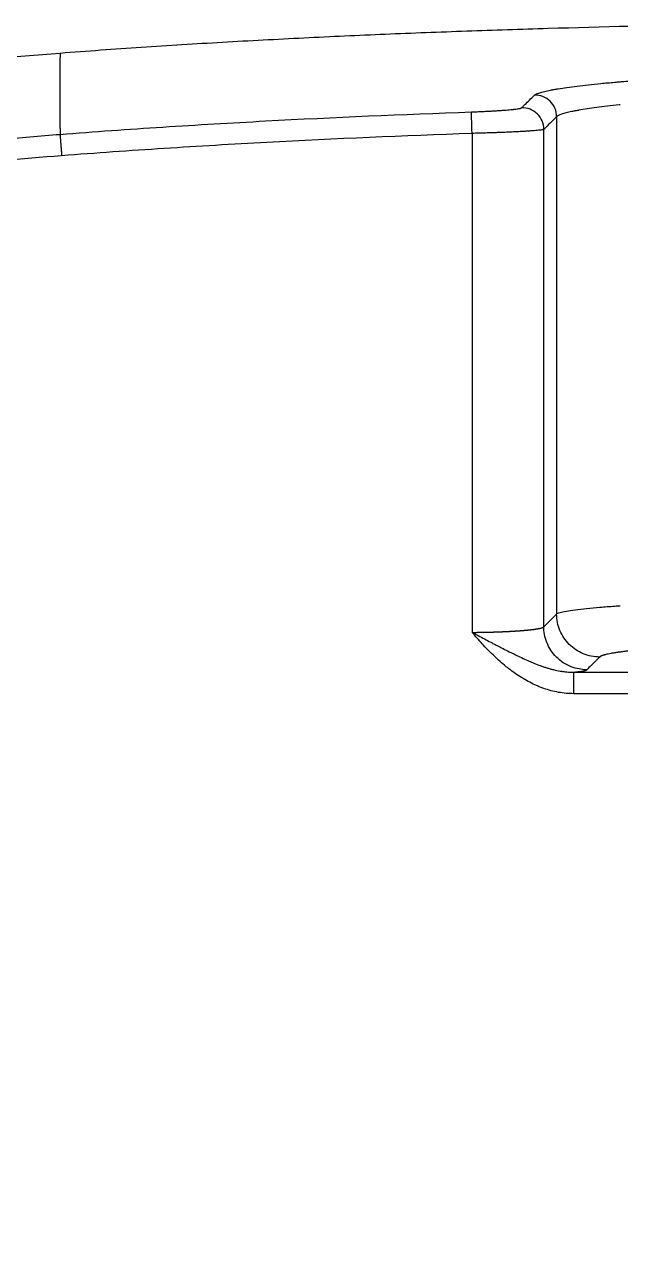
# Model space of a CAD drawing. Header units: millimetres. Extents: x -33000 to 294000, y 0 to 42408.
# Drawn here: x 136490.8 to 136532.3, y 18818.4 to 18903.7 of the extents above; entities that cross this region are included whole.
import ezdxf

# ---------------------------------------------------------------- set-up
doc = ezdxf.new("R2010")
doc.units = ezdxf.units.MM
doc.header["$LTSCALE"] = 50
doc.layers.add('arch', color=8, linetype='Continuous')

msp = doc.modelspace()

# ---------------------------------------------------------------- linework, layer by layer
at = {"layer": 'arch', "linetype": 'Continuous'}
for p, q in [((136527.845, 18897.307), (136527.845, 18862.663)), ((136526.949, 18861.78), (136526.949, 18896.424)), ((136526.949, 18861.78), (136527.845, 18862.663))]:
    msp.add_line(p, q, dxfattribs=at)
for centre, major_axis, ratio, start_param, end_param in [((136526.347, 18897.307), (-1.053, 1.068), 0.997304, 3.935721, 5.534739), ((136525.451, 18896.424), (-1.053, 1.068), 0.997302, 3.935293, 5.53518), ((136521.956, 18896.141), (-0.053, 1.499), 0.00001, 4.712414, 6.233299)]:
    msp.add_ellipse(centre, major_axis=major_axis, ratio=ratio, start_param=start_param, end_param=end_param, dxfattribs=at)
for points, knots in [([(136538.597, 18903.728), (136534.814, 18903.649), (136531.032, 18903.555), (136525.359, 18903.385), (136523.468, 18903.323), (136519.687, 18903.189), (136517.797, 18903.116), (136514.017, 18902.957), (136512.127, 18902.872), (136508.348, 18902.685), (136504.57, 18902.484), (136500.794, 18902.251), (136497.019, 18901.999), (136495.133, 18901.864), (136493.246, 18901.719)], [0, 0, 0, 0, 0.25, 0.25, 0.375, 0.375, 0.5, 0.5, 0.625, 0.625, 0.75, 0.875, 0.875, 1, 1, 1, 1]), ([(136493.246, 18901.719), (136490.001, 18901.47), (136486.76, 18901.194), (136480.287, 18900.568), (136477.055, 18900.219), (136470.604, 18899.43), (136467.384, 18898.99), (136462.566, 18898.244), (136460.962, 18897.981), (136457.758, 18897.424), (136456.158, 18897.131), (136453.761, 18896.664), (136452.963, 18896.504), (136451.766, 18896.258), (136451.368, 18896.174), (136450.571, 18896.006), (136448.581, 18895.578), (136446.6, 18895.122), (136443.446, 18894.353), (136441.876, 18893.949), (136438.751, 18893.1), (136437.195, 18892.654), (136432.554, 18891.248), (136429.493, 18890.219), (136424.957, 18888.517), (136423.455, 18887.923), (136420.471, 18886.677), (136418.989, 18886.025), (136416.048, 18884.66), (136414.588, 18883.946), (136412.416, 18882.825), (136411.695, 18882.443), (136410.619, 18881.857), (136410.261, 18881.659), (136409.725, 18881.36), (136409.546, 18881.259), (136409.19, 18881.057), (136407.592, 18880.144), (136406.024, 18879.194), (136403.288, 18877.443), (136401.946, 18876.537), (136399.314, 18874.662), (136398.025, 18873.692), (136395.5, 18871.689), (136394.265, 18870.655), (136391.85, 18868.519), (136390.67, 18867.418), (136388.944, 18865.714), (136388.376, 18865.138), (136387.254, 18863.967), (136386.701, 18863.373), (136385.609, 18862.167), (136385.07, 18861.556), (136384.272, 18860.625), (136384.008, 18860.313), (136383.484, 18859.684), (136383.223, 18859.367), (136381.93, 18857.774), (136380.929, 18856.474), (136379.719, 18854.816), (136379.48, 18854.483), (136379.004, 18853.815), (136378.298, 18852.809), (136377.612, 18851.791), (136376.263, 18849.74), (136375.398, 18848.354), (136373.731, 18845.543), (136372.928, 18844.119), (136371.382, 18841.236), (136370.639, 18839.778), (136369.743, 18837.934), (136369.566, 18837.564), (136369.215, 18836.823), (136368.694, 18835.709), (136368.188, 18834.588), (136367.198, 18832.337), (136366.565, 18830.824), (136365.956, 18829.301)], [0, 0, 0, 0, 0.0625, 0.0625, 0.125, 0.125, 0.1875, 0.1875, 0.21875, 0.21875, 0.25, 0.25, 0.265625, 0.265625, 0.273437, 0.273437, 0.28125, 0.3125, 0.3125, 0.34375, 0.34375, 0.375, 0.375, 0.4375, 0.4375, 0.46875, 0.46875, 0.5, 0.5, 0.53125, 0.53125, 0.546875, 0.546875, 0.554687, 0.554687, 0.558594, 0.558594, 0.5625, 0.59375, 0.59375, 0.625, 0.625, 0.65625, 0.65625, 0.6875, 0.6875, 0.71875, 0.71875, 0.734375, 0.734375, 0.75, 0.75, 0.765625, 0.765625, 0.773437, 0.773437, 0.78125, 0.78125, 0.8125, 0.8125, 0.820312, 0.820312, 0.828125, 0.84375, 0.84375, 0.875, 0.875, 0.90625, 0.90625, 0.9375, 0.9375, 0.945312, 0.945312, 0.953125, 0.96875, 0.96875, 1, 1, 1, 1]), ([(136493.246, 18901.719), (136493.246, 18901.702), (136493.246, 18901.668), (136493.246, 18901.616), (136493.246, 18901.565), (136493.245, 18901.514), (136493.245, 18901.462), (136493.244, 18901.411), (136493.243, 18901.356), (136493.243, 18901.273), (136493.243, 18901.136), (136493.243, 18900.966), (136493.244, 18900.779), (136493.244, 18900.589), (136493.244, 18900.367), (136493.243, 18900.061), (136493.243, 18899.688), (136493.243, 18899.266), (136493.243, 18898.864), (136493.243, 18898.556), (136493.243, 18898.299), (136493.243, 18898.047), (136493.243, 18897.681), (136493.243, 18897.381), (136493.244, 18897.183), (136493.244, 18897.127), (136493.244, 18897.071), (136493.244, 18897.015), (136493.244, 18896.959), (136493.243, 18896.903), (136493.243, 18896.846), (136493.243, 18896.79), (136493.243, 18896.734), (136493.243, 18896.678), (136493.242, 18896.635), (136493.242, 18896.602), (136493.243, 18896.577), (136493.243, 18896.542), (136493.244, 18896.498), (136493.245, 18896.444), (136493.246, 18896.382), (136493.247, 18896.326), (136493.248, 18896.279), (136493.248, 18896.245), (136493.248, 18896.212), (136493.247, 18896.178), (136493.247, 18896.144), (136493.246, 18896.11), (136493.245, 18896.087), (136493.244, 18896.076)], [0, 0, 0, 0, 0.009096, 0.018192, 0.027287, 0.036383, 0.045478, 0.054574, 0.063669, 0.074492, 0.098825, 0.136669, 0.164664, 0.198329, 0.237663, 0.282668, 0.360993, 0.435768, 0.506992, 0.574667, 0.599238, 0.643928, 0.708738, 0.793666, 0.803621, 0.813575, 0.82353, 0.833485, 0.843439, 0.853394, 0.863348, 0.873303, 0.883257, 0.893211, 0.903165, 0.906068, 0.91061, 0.916791, 0.924613, 0.934074, 0.945175, 0.957915, 0.963928, 0.969941, 0.975953, 0.981965, 0.987977, 0.993989, 1, 1, 1, 1]), ([(136526.3, 18898.804), (136526.329, 18898.833), (136526.374, 18898.861), (136526.497, 18898.918), (136526.652, 18898.977), (136526.982, 18899.066), (136527.266, 18899.126), (136527.504, 18899.172), (136527.628, 18899.195), (136527.785, 18899.222), (136527.854, 18899.234), (136527.901, 18899.242), (136527.925, 18899.246), (136528.139, 18899.281), (136528.345, 18899.312), (136528.785, 18899.374), (136529.254, 18899.435), (136530.042, 18899.528), (136530.914, 18899.619), (136531.553, 18899.68), (136531.971, 18899.717), (136532.097, 18899.728), (136532.226, 18899.74), (136532.312, 18899.747), (136532.355, 18899.751), (136532.573, 18899.769), (136532.75, 18899.784), (136533.289, 18899.828), (136534.029, 18899.886), (136535.204, 18899.969), (136536.443, 18900.049), (136537.312, 18900.1), (136538.202, 18900.15), (136538.658, 18900.174), (136539.125, 18900.198)], [0, 0, 0, 0, 0.0625, 0.0625, 0.125, 0.1875, 0.25, 0.25, 0.28125, 0.296875, 0.304688, 0.304688, 0.3125, 0.3125, 0.375, 0.375, 0.4375, 0.5, 0.5625, 0.625, 0.625, 0.640625, 0.648438, 0.648438, 0.65625, 0.65625, 0.6875, 0.6875, 0.75, 0.8125, 0.875, 0.9375, 0.9375, 1, 1, 1, 1]), ([(136525.404, 18897.922), (136525.456, 18897.973), (136525.508, 18898.025), (136525.77, 18898.283), (136525.979, 18898.489), (136526.226, 18898.731), (136526.263, 18898.768), (136526.3, 18898.804)], [0, 0, 0, 0, 0.175122, 0.175122, 0.875609, 0.875609, 1, 1, 1, 1]), ([(136521.903, 18897.638), (136522.015, 18897.642), (136522.126, 18897.647), (136522.346, 18897.655), (136522.565, 18897.664), (136522.779, 18897.674), (136522.939, 18897.682), (136522.992, 18897.685), (136523.071, 18897.689), (136523.098, 18897.69), (136523.15, 18897.693), (136523.28, 18897.7), (136523.506, 18897.713), (136523.793, 18897.731), (136523.974, 18897.743), (136524.084, 18897.751), (136524.106, 18897.753), (136524.149, 18897.756), (136524.213, 18897.761), (136524.275, 18897.765), (136524.395, 18897.775), (136524.548, 18897.788), (136524.685, 18897.801), (136524.782, 18897.811), (136524.814, 18897.814), (136524.859, 18897.819), (136524.874, 18897.821), (136524.903, 18897.824), (136524.975, 18897.833), (136525.09, 18897.847), (136525.214, 18897.867), (136525.278, 18897.879), (136525.319, 18897.889), (136525.331, 18897.892), (136525.352, 18897.898), (136525.362, 18897.901), (136525.387, 18897.91), (136525.398, 18897.916), (136525.404, 18897.922)], [0, 0, 0, 0, 0.0625, 0.0625, 0.125, 0.1875, 0.1875, 0.21875, 0.21875, 0.234375, 0.234375, 0.25, 0.3125, 0.375, 0.4375, 0.4375, 0.453125, 0.453125, 0.46875, 0.5, 0.5, 0.5625, 0.625, 0.625, 0.65625, 0.65625, 0.671875, 0.671875, 0.6875, 0.75, 0.8125, 0.875, 0.875, 0.90625, 0.90625, 0.9375, 0.9375, 1, 1, 1, 1]), ([(136532.278, 18898.129), (136532.253, 18898.127), (136531.94, 18898.094), (136531.368, 18898.03), (136530.626, 18897.938), (136530.184, 18897.876), (136529.77, 18897.814), (136529.576, 18897.783), (136529.374, 18897.748), (136529.352, 18897.744), (136529.308, 18897.736), (136529.242, 18897.725), (136529.095, 18897.698), (136528.978, 18897.675), (136528.754, 18897.629), (136528.486, 18897.568), (136528.176, 18897.479), (136528.03, 18897.421), (136527.914, 18897.364), (136527.872, 18897.335), (136527.845, 18897.307)], [0, 0, 0, 0, 0.00952, 0.119573, 0.229626, 0.33968, 0.33968, 0.449733, 0.449733, 0.46349, 0.46349, 0.477246, 0.50476, 0.559787, 0.559787, 0.66984, 0.779893, 0.889947, 0.889947, 1, 1, 1, 1]), ([(136493.244, 18896.076), (136495.629, 18896.261), (136498.015, 18896.43), (136502.789, 18896.739), (136505.177, 18896.879), (136512.343, 18897.263), (136517.122, 18897.469), (136521.903, 18897.638)], [0, 0, 0, 0, 0.25, 0.25, 0.5, 0.5, 1, 1, 1, 1]), ([(136493.245, 18513.136), (136490.451, 18513.353), (136487.666, 18513.613), (136482.118, 18514.225), (136479.354, 18514.577), (136473.848, 18515.379), (136471.106, 18515.829), (136465.646, 18516.836), (136462.928, 18517.393), (136457.518, 18518.623), (136454.826, 18519.297), (136449.47, 18520.771), (136446.807, 18521.573), (136442.836, 18522.884), (136441.516, 18523.338), (136438.885, 18524.286), (136437.574, 18524.778), (136435.614, 18525.548), (136434.636, 18525.94), (136433.66, 18526.345), (136433.173, 18526.549), (136433.01, 18526.617), (136432.686, 18526.755), (136431.228, 18527.375), (136429.784, 18528.02), (136427.241, 18529.205), (136424.722, 18530.429), (136421.016, 18532.389), (136418.596, 18533.78), (136416.203, 18535.217), (136415.021, 18535.957), (136412.683, 18537.485), (136411.528, 18538.273), (136409.248, 18539.898), (136408.123, 18540.735), (136406.458, 18542.029), (136405.632, 18542.686), (136404.678, 18543.47), (136404.272, 18543.809), (136404.001, 18544.037), (136403.866, 18544.151), (136402.656, 18545.18), (136401.605, 18546.114), (136399.554, 18548.024), (136398.553, 18549), (136396.603, 18550.992), (136395.653, 18552.008), (136393.805, 18554.083), (136392.906, 18555.14), (136391.159, 18557.297), (136390.312, 18558.396), (136388.669, 18560.637), (136387.874, 18561.778), (136386.72, 18563.522), (136386.342, 18564.109), (136385.599, 18565.293), (136385.234, 18565.89), (136384.517, 18567.094), (136384.164, 18567.701), (136383.47, 18568.925), (136383.129, 18569.541), (136382.709, 18570.317), (136382.625, 18570.472), (136382.459, 18570.784), (136382.376, 18570.939), (136382.128, 18571.407), (136381.637, 18572.344), (136381.16, 18573.286), (136380.223, 18575.175), (136379.621, 18576.442), (136378.46, 18578.991), (136377.901, 18580.273), (136376.284, 18584.138), (136375.285, 18586.741), (136373.421, 18591.994), (136372.556, 18594.643), (136370.944, 18599.981), (136370.196, 18602.67), (136368.802, 18608.082), (136368.156, 18610.806), (136367.403, 18614.228), (136367.182, 18615.257), (136366.967, 18616.287), (136366.824, 18616.974), (136366.754, 18617.318), (136366.405, 18619.038), (136366.137, 18620.414), (136365.363, 18624.542), (136364.887, 18627.295), (136364.007, 18632.803), (136363.602, 18635.558), (136362.48, 18643.824), (136361.855, 18649.338), (136361.061, 18657.612), (136360.82, 18660.371), (136360.387, 18665.889), (136360.196, 18668.649), (136359.692, 18676.929), (136359.213, 18687.975), (136359.066, 18699.028), (136359.065, 18710.085), (136359.138, 18715.615), (136359.45, 18726.678), (136359.689, 18732.212), (136360.192, 18740.516), (136360.384, 18743.285), (136360.818, 18748.823), (136361.06, 18751.593), (136361.592, 18757.134), (136361.882, 18759.905), (136362.359, 18764.062), (136362.525, 18765.448), (136362.872, 18768.22), (136363.052, 18769.606), (136363.995, 18776.538), (136364.871, 18782.056), (136366.416, 18790.279), (136366.969, 18793.011), (136368.167, 18798.454), (136368.811, 18801.165), (136370.202, 18806.564), (136370.95, 18809.252), (136372.566, 18814.598), (136373.435, 18817.258), (136374.491, 18820.232), (136374.609, 18820.562), (136374.849, 18821.221), (136374.969, 18821.551), (136375.334, 18822.538), (136376.077, 18824.504), (136376.859, 18826.45), (136378.478, 18830.313), (136379.632, 18832.849), (136381.179, 18835.964), (136381.494, 18836.584), (136382.134, 18837.818), (136382.459, 18838.433), (136383.452, 18840.268), (136384.137, 18841.479), (136385.205, 18843.273), (136385.568, 18843.868), (136386.309, 18845.05), (136386.686, 18845.637), (136387.841, 18847.386), (136388.641, 18848.536), (136389.888, 18850.237), (136390.311, 18850.8), (136390.849, 18851.499), (136390.957, 18851.638), (136391.174, 18851.916), (136391.501, 18852.332), (136392.71, 18853.843), (136393.845, 18855.177), (136395.705, 18857.26), (136396.657, 18858.277), (136398.604, 18860.262), (136399.598, 18861.23), (136401.629, 18863.119), (136402.665, 18864.039), (136404.777, 18865.835), (136405.853, 18866.711), (136408.044, 18868.417), (136409.158, 18869.248), (136411.425, 18870.867), (136412.578, 18871.655), (136414.334, 18872.806), (136415.218, 18873.374), (136416.263, 18874.023), (136416.713, 18874.298), (136417.013, 18874.48), (136417.164, 18874.572), (136418.521, 18875.388), (136419.736, 18876.088), (136422.186, 18877.442), (136424.655, 18878.748), (136427.158, 18879.967), (136430.937, 18881.731), (136433.488, 18882.824), (136438.651, 18884.861), (136441.262, 18885.804), (136446.537, 18887.554), (136449.2, 18888.361), (136453.233, 18889.479), (136454.583, 18889.835), (136456.618, 18890.348), (136457.297, 18890.515), (136458.319, 18890.76), (136458.659, 18890.841), (136459.342, 18891.001), (136461.049, 18891.396), (136462.761, 18891.768), (136464.82, 18892.192), (136465.507, 18892.33), (136466.882, 18892.599), (136467.57, 18892.73), (136471.013, 18893.367), (136473.775, 18893.821), (136479.314, 18894.63), (136482.091, 18894.984), (136486.267, 18895.445), (136487.66, 18895.587), (136490.451, 18895.848), (136491.847, 18895.967), (136493.244, 18896.076)], [0, 0, 0, 0, 0.015625, 0.015625, 0.03125, 0.03125, 0.046875, 0.046875, 0.0625, 0.0625, 0.078125, 0.078125, 0.09375, 0.09375, 0.101562, 0.101562, 0.109375, 0.109375, 0.113281, 0.115234, 0.115234, 0.116211, 0.116211, 0.117187, 0.125, 0.125, 0.132812, 0.140625, 0.148437, 0.148437, 0.15625, 0.15625, 0.164062, 0.164062, 0.171875, 0.171875, 0.175781, 0.177734, 0.178711, 0.178711, 0.179687, 0.179687, 0.1875, 0.1875, 0.195312, 0.195312, 0.203125, 0.203125, 0.210937, 0.210937, 0.21875, 0.21875, 0.226562, 0.226562, 0.230469, 0.230469, 0.234375, 0.234375, 0.238281, 0.238281, 0.242187, 0.242187, 0.243164, 0.243164, 0.244141, 0.244141, 0.246094, 0.25, 0.25, 0.257812, 0.257812, 0.265625, 0.265625, 0.28125, 0.28125, 0.296875, 0.296875, 0.3125, 0.3125, 0.328125, 0.328125, 0.332031, 0.333984, 0.333984, 0.335937, 0.335937, 0.34375, 0.34375, 0.359375, 0.359375, 0.375, 0.375, 0.40625, 0.40625, 0.421875, 0.421875, 0.4375, 0.4375, 0.46875, 0.5, 0.5, 0.53125, 0.53125, 0.5625, 0.5625, 0.578125, 0.578125, 0.59375, 0.59375, 0.609375, 0.609375, 0.617187, 0.617187, 0.625, 0.625, 0.65625, 0.65625, 0.671875, 0.671875, 0.6875, 0.6875, 0.703125, 0.703125, 0.71875, 0.71875, 0.720703, 0.720703, 0.722656, 0.722656, 0.726562, 0.734375, 0.734375, 0.75, 0.75, 0.753906, 0.753906, 0.757812, 0.757812, 0.765625, 0.765625, 0.769531, 0.769531, 0.773437, 0.773437, 0.78125, 0.78125, 0.785156, 0.785156, 0.786133, 0.786133, 0.787109, 0.789062, 0.796875, 0.796875, 0.804687, 0.804687, 0.8125, 0.8125, 0.820312, 0.820312, 0.828125, 0.828125, 0.835937, 0.835937, 0.84375, 0.84375, 0.847656, 0.849609, 0.850586, 0.850586, 0.851562, 0.851562, 0.859375, 0.859375, 0.867187, 0.875, 0.875, 0.890625, 0.890625, 0.90625, 0.90625, 0.921875, 0.921875, 0.929687, 0.929687, 0.933594, 0.933594, 0.935547, 0.935547, 0.9375, 0.945312, 0.945312, 0.949219, 0.949219, 0.953125, 0.953125, 0.96875, 0.96875, 0.984375, 0.984375, 0.992187, 0.992187, 1, 1, 1, 1]), ([(136493.244, 18896.076), (136493.245, 18896.071), (136493.246, 18896.057), (136493.249, 18896.012), (136493.252, 18895.981), (136493.258, 18895.902), (136493.261, 18895.854), (136493.27, 18895.744), (136493.275, 18895.681), (136493.285, 18895.544), (136493.291, 18895.469), (136493.304, 18895.31), (136493.31, 18895.225), (136493.324, 18895.049), (136493.331, 18894.958), (136493.345, 18894.772), (136493.353, 18894.677), (136493.36, 18894.582)], [0, 0, 0, 0, 0.125, 0.125, 0.25, 0.25, 0.375, 0.375, 0.5, 0.5, 0.625, 0.625, 0.75, 0.75, 0.875, 0.875, 1, 1, 1, 1]), ([(136521.956, 18896.141), (136517.185, 18895.972), (136512.416, 18895.767), (136505.267, 18895.384), (136502.884, 18895.244), (136498.121, 18894.935), (136495.74, 18894.767), (136493.36, 18894.582)], [0, 0, 0, 0, 0.5, 0.5, 0.75, 0.75, 1, 1, 1, 1]), ([(136526.949, 18896.424), (136526.941, 18896.419), (136526.925, 18896.413), (136526.89, 18896.404), (136526.876, 18896.401), (136526.845, 18896.395), (136526.828, 18896.391), (136526.77, 18896.382), (136526.725, 18896.376), (136526.621, 18896.363), (136526.502, 18896.35), (136526.357, 18896.337), (136526.257, 18896.329), (136526.236, 18896.327), (136526.194, 18896.324), (136526.173, 18896.322), (136526.108, 18896.317), (136526.064, 18896.314), (136525.925, 18896.304), (136525.73, 18896.291), (136525.512, 18896.278), (136525.34, 18896.268), (136525.252, 18896.263), (136525.161, 18896.259), (136525.099, 18896.255), (136525.068, 18896.254), (136524.911, 18896.246), (136524.782, 18896.24), (136524.517, 18896.228), (136524.244, 18896.216), (136523.956, 18896.204), (136523.772, 18896.197), (136523.735, 18896.196), (136523.661, 18896.193), (136523.623, 18896.192), (136523.51, 18896.188), (136523.434, 18896.185), (136523.206, 18896.177), (136522.9, 18896.167), (136522.588, 18896.158), (136522.274, 18896.149), (136522.116, 18896.145), (136521.956, 18896.141)], [0, 0, 0, 0, 0.0625, 0.0625, 0.09375, 0.09375, 0.125, 0.125, 0.1875, 0.1875, 0.25, 0.3125, 0.3125, 0.328125, 0.328125, 0.34375, 0.34375, 0.375, 0.375, 0.4375, 0.5, 0.5, 0.53125, 0.546875, 0.546875, 0.5625, 0.5625, 0.625, 0.625, 0.6875, 0.75, 0.75, 0.765625, 0.765625, 0.78125, 0.78125, 0.8125, 0.8125, 0.875, 0.9375, 0.9375, 1, 1, 1, 1]), ([(136493.36, 18894.582), (136490.588, 18894.367), (136487.823, 18894.109), (136482.31, 18893.501), (136479.562, 18893.152), (136474.084, 18892.354), (136471.354, 18891.906), (136465.912, 18890.902), (136463.201, 18890.346), (136457.801, 18889.117), (136455.111, 18888.443), (136451.094, 18887.335), (136449.758, 18886.949), (136448.092, 18886.445), (136447.759, 18886.343), (136447.094, 18886.137), (136446.098, 18885.825), (136445.105, 18885.503), (136441.807, 18884.411), (136439.198, 18883.47), (136434.044, 18881.438), (136431.5, 18880.348), (136427.737, 18878.59), (136425.247, 18877.377), (136422.795, 18876.076), (136420.362, 18874.73), (136419.156, 18874.034), (136417.811, 18873.223), (136417.662, 18873.133), (136417.364, 18872.951), (136416.919, 18872.678), (136415.884, 18872.034), (136415.007, 18871.47), (136413.268, 18870.327), (136412.127, 18869.544), (136409.882, 18867.935), (136408.778, 18867.109), (136406.609, 18865.414), (136405.544, 18864.544), (136403.454, 18862.758), (136402.429, 18861.843), (136400.42, 18859.964), (136399.436, 18859.002), (136397.512, 18857.027), (136396.571, 18856.015), (136394.733, 18853.942), (136393.836, 18852.88), (136392.744, 18851.52), (136392.526, 18851.246), (136392.203, 18850.834), (136392.095, 18850.696), (136391.881, 18850.419), (136391.348, 18849.726), (136390.827, 18849.026), (136389.6, 18847.335), (136388.812, 18846.192), (136387.297, 18843.873), (136386.57, 18842.697), (136385.169, 18840.318), (136384.496, 18839.115), (136383.193, 18836.684), (136382.564, 18835.457), (136380.738, 18831.743), (136379.603, 18829.224), (136378.011, 18825.386), (136377.242, 18823.453), (136376.512, 18821.5), (136376.213, 18820.683), (136376.153, 18820.52), (136376.035, 18820.193), (136375.857, 18819.702), (136375.683, 18819.211), (136374.645, 18816.26), (136373.792, 18813.621), (136372.204, 18808.316), (136371.47, 18805.65), (136370.103, 18800.295), (136369.47, 18797.605), (136368.293, 18792.205), (136367.749, 18789.495), (136366.736, 18784.058), (136366.033, 18779.967), (136365.302, 18775.173), (136364.957, 18772.772), (136364.814, 18771.742), (136364.719, 18771.055), (136364.673, 18770.711), (136364.255, 18767.618), (136363.575, 18762.121), (136363.004, 18756.627), (136362.48, 18751.133), (136362.242, 18748.387), (136361.815, 18742.896), (136361.626, 18740.151), (136361.13, 18731.918), (136360.895, 18726.431), (136360.589, 18715.461), (136360.518, 18709.978), (136360.519, 18699.016), (136360.593, 18693.536), (136360.903, 18682.581), (136361.14, 18677.105), (136361.637, 18668.895), (136361.826, 18666.159), (136362.253, 18660.687), (136362.491, 18657.952), (136363.276, 18649.749), (136363.892, 18644.282), (136364.999, 18636.085), (136365.398, 18633.354), (136366.266, 18627.893), (136366.734, 18625.163), (136367.497, 18621.07), (136367.761, 18619.705), (136368.104, 18618.001), (136368.174, 18617.66), (136368.314, 18616.978), (136368.526, 18615.956), (136369.326, 18612.215), (136370.122, 18608.838), (136371.495, 18603.469), (136372.231, 18600.801), (136373.819, 18595.504), (136374.671, 18592.876), (136376.506, 18587.663), (136377.49, 18585.079), (136379.083, 18581.243), (136380.183, 18578.699), (136381.369, 18576.183), (136382.292, 18574.308), (136382.762, 18573.373), (136383.326, 18572.288), (136383.572, 18571.824), (136383.736, 18571.515), (136383.818, 18571.361), (136384.564, 18569.973), (136385.247, 18568.756), (136386.309, 18566.96), (136386.669, 18566.367), (136387.402, 18565.19), (136387.775, 18564.606), (136388.913, 18562.872), (136389.698, 18561.738), (136391.321, 18559.511), (136392.158, 18558.418), (136393.884, 18556.275), (136394.773, 18555.224), (136396.601, 18553.164), (136397.541, 18552.154), (136399.471, 18550.176), (136400.461, 18549.207), (136402.492, 18547.311), (136403.533, 18546.383), (136404.732, 18545.362), (136404.865, 18545.249), (136405.133, 18545.023), (136405.268, 18544.911), (136405.671, 18544.575), (136406.482, 18543.908), (136407.301, 18543.256), (136408.951, 18541.971), (136410.066, 18541.141), (136412.327, 18539.529), (136413.471, 18538.748), (136415.789, 18537.232), (136416.962, 18536.498), (136419.335, 18535.074), (136421.734, 18533.694), (136425.41, 18531.753), (136427.909, 18530.54), (136430.431, 18529.365), (136431.704, 18528.798), (136433.148, 18528.181), (136433.309, 18528.112), (136433.631, 18527.976), (136433.792, 18527.909), (136434.275, 18527.706), (136435.243, 18527.306), (136436.213, 18526.917), (136438.156, 18526.155), (136439.457, 18525.668), (136442.066, 18524.73), (136443.375, 18524.28), (136447.313, 18522.982), (136449.954, 18522.189), (136455.265, 18520.729), (136457.934, 18520.063), (136463.299, 18518.845), (136465.995, 18518.294), (136471.409, 18517.297), (136474.128, 18516.851), (136479.587, 18516.057), (136482.328, 18515.708), (136487.829, 18515.102), (136490.59, 18514.845), (136493.36, 18514.63)], [0, 0, 0, 0, 0.015625, 0.015625, 0.03125, 0.03125, 0.046875, 0.046875, 0.0625, 0.0625, 0.078125, 0.078125, 0.085938, 0.085938, 0.087891, 0.087891, 0.089844, 0.09375, 0.09375, 0.109375, 0.109375, 0.125, 0.125, 0.132812, 0.140625, 0.140625, 0.148437, 0.148437, 0.149414, 0.149414, 0.150391, 0.152344, 0.15625, 0.15625, 0.164062, 0.164062, 0.171875, 0.171875, 0.179687, 0.179687, 0.1875, 0.1875, 0.195312, 0.195312, 0.203125, 0.203125, 0.210938, 0.210938, 0.212891, 0.212891, 0.213867, 0.213867, 0.214844, 0.21875, 0.21875, 0.226563, 0.226563, 0.234375, 0.234375, 0.242188, 0.242188, 0.25, 0.25, 0.265625, 0.265625, 0.273438, 0.277344, 0.277344, 0.27832, 0.27832, 0.279297, 0.28125, 0.28125, 0.296875, 0.296875, 0.3125, 0.3125, 0.328125, 0.328125, 0.34375, 0.34375, 0.359375, 0.367188, 0.371094, 0.373047, 0.373047, 0.375, 0.375, 0.390625, 0.40625, 0.40625, 0.421875, 0.421875, 0.4375, 0.4375, 0.46875, 0.46875, 0.5, 0.5, 0.53125, 0.53125, 0.5625, 0.5625, 0.578125, 0.578125, 0.59375, 0.59375, 0.625, 0.625, 0.640625, 0.640625, 0.65625, 0.65625, 0.664063, 0.664063, 0.666016, 0.666016, 0.667969, 0.671875, 0.6875, 0.6875, 0.703125, 0.703125, 0.71875, 0.71875, 0.734375, 0.734375, 0.742188, 0.75, 0.75, 0.753906, 0.755859, 0.756836, 0.756836, 0.757813, 0.757813, 0.765625, 0.765625, 0.769531, 0.769531, 0.773438, 0.773438, 0.78125, 0.78125, 0.789063, 0.789063, 0.796875, 0.796875, 0.804688, 0.804688, 0.8125, 0.8125, 0.820313, 0.820313, 0.821289, 0.821289, 0.822266, 0.822266, 0.824219, 0.828125, 0.828125, 0.835938, 0.835938, 0.84375, 0.84375, 0.851563, 0.851563, 0.859375, 0.867188, 0.875, 0.875, 0.882813, 0.882813, 0.883789, 0.883789, 0.884766, 0.884766, 0.886719, 0.890625, 0.890625, 0.898438, 0.898438, 0.90625, 0.90625, 0.921875, 0.921875, 0.9375, 0.9375, 0.953125, 0.953125, 0.96875, 0.96875, 0.984375, 0.984375, 1, 1, 1, 1]), ([(136527.845, 18862.663), (136527.887, 18862.699), (136527.966, 18862.735), (136528.195, 18862.804), (136528.343, 18862.838), (136528.701, 18862.903), (136528.911, 18862.935), (136529.384, 18862.997), (136529.647, 18863.027), (136530.219, 18863.085), (136530.528, 18863.113), (136531.185, 18863.167), (136531.533, 18863.193), (136532.02, 18863.227), (136532.145, 18863.236), (136532.272, 18863.244)], [0, 0, 0, 0, 0.157747, 0.157747, 0.315495, 0.315495, 0.473242, 0.473242, 0.630989, 0.630989, 0.788737, 0.788737, 0.946484, 0.946484, 1, 1, 1, 1]), ([(136530.844, 18859.667), (136530.648, 18859.667), (136530.452, 18859.687), (136530.068, 18859.764), (136529.879, 18859.821), (136529.517, 18859.971), (136529.343, 18860.064), (136529.017, 18860.282), (136528.865, 18860.407), (136528.587, 18860.685), (136528.462, 18860.837), (136528.244, 18861.163), (136528.151, 18861.336), (136528, 18861.698), (136527.942, 18861.887), (136527.865, 18862.271), (136527.845, 18862.467), (136527.845, 18862.663)], [0, 0, 0, 0, 0.125, 0.125, 0.25, 0.25, 0.375, 0.375, 0.5, 0.5, 0.625, 0.625, 0.75, 0.75, 0.875, 0.875, 1, 1, 1, 1]), ([(136529.039, 18857.115), (136528.859, 18857.115), (136528.681, 18857.123), (136528.327, 18857.154), (136528.151, 18857.178), (136527.803, 18857.24), (136527.63, 18857.278), (136527.287, 18857.369), (136527.116, 18857.422), (136526.905, 18857.496), (136526.863, 18857.511), (136526.779, 18857.542), (136526.653, 18857.591), (136526.53, 18857.642), (136526.285, 18857.749), (136526.125, 18857.826), (136525.811, 18857.989), (136525.657, 18858.076), (136525.354, 18858.259), (136525.205, 18858.355), (136524.912, 18858.554), (136524.768, 18858.659), (136524.554, 18858.82), (136524.484, 18858.875), (136524.344, 18858.986), (136524.275, 18859.043), (136524.069, 18859.214), (136523.934, 18859.331), (136523.669, 18859.57), (136523.539, 18859.692), (136523.283, 18859.941), (136523.157, 18860.068), (136522.909, 18860.324), (136522.787, 18860.455), (136522.545, 18860.718), (136522.426, 18860.85), (136522.248, 18861.051), (136522.189, 18861.118), (136522.101, 18861.219), (136522.071, 18861.252), (136522.027, 18861.303), (136522.012, 18861.32), (136521.99, 18861.345), (136521.983, 18861.353), (136521.972, 18861.365), (136521.968, 18861.37), (136521.963, 18861.374), (136521.962, 18861.374), (136521.962, 18861.375), (136521.961, 18861.375), (136521.961, 18861.376), (136521.961, 18861.376), (136521.961, 18861.376), (136521.96, 18861.377), (136521.958, 18861.381), (136521.956, 18861.385), (136521.954, 18861.387)], [0, 0, 0, 0, 0.0625, 0.0625, 0.125, 0.125, 0.1875, 0.1875, 0.25, 0.25, 0.265625, 0.265625, 0.28125, 0.3125, 0.3125, 0.375, 0.375, 0.4375, 0.4375, 0.5, 0.5, 0.5625, 0.5625, 0.59375, 0.59375, 0.625, 0.625, 0.6875, 0.6875, 0.75, 0.75, 0.8125, 0.8125, 0.875, 0.875, 0.9375, 0.9375, 0.96875, 0.96875, 0.984375, 0.984375, 0.992188, 0.992188, 0.996094, 0.996094, 0.998047, 0.998047, 0.998291, 0.998413, 0.998413, 0.998444, 0.998444, 0.998474, 0.998535, 0.999023, 1, 1, 1, 1]), ([(136521.954, 18861.387), (136521.956, 18861.385), (136521.96, 18861.383), (136521.963, 18861.381), (136521.965, 18861.38), (136521.966, 18861.379), (136521.966, 18861.379), (136521.966, 18861.379), (136521.971, 18861.377), (136521.976, 18861.374), (136521.99, 18861.368), (136521.999, 18861.363), (136522.026, 18861.349), (136522.045, 18861.339), (136522.099, 18861.311), (136522.135, 18861.292), (136522.243, 18861.235), (136522.315, 18861.197), (136522.531, 18861.083), (136522.675, 18861.007), (136522.962, 18860.854), (136523.105, 18860.779), (136523.32, 18860.665), (136523.392, 18860.628), (136523.535, 18860.553), (136523.607, 18860.515), (136523.75, 18860.441), (136523.822, 18860.404), (136523.965, 18860.331), (136524.037, 18860.294), (136524.251, 18860.185), (136524.394, 18860.113), (136524.609, 18860.006), (136524.68, 18859.97), (136524.823, 18859.9), (136524.895, 18859.865), (136525.11, 18859.761), (136525.253, 18859.692), (136525.541, 18859.558), (136525.685, 18859.492), (136525.902, 18859.397), (136525.974, 18859.365), (136526.12, 18859.303), (136526.192, 18859.273), (136526.412, 18859.183), (136526.559, 18859.125), (136526.781, 18859.044), (136526.856, 18859.017), (136527.005, 18858.966), (136527.081, 18858.942), (136527.232, 18858.894), (136527.309, 18858.871), (136527.462, 18858.828), (136527.539, 18858.808), (136527.77, 18858.751), (136527.926, 18858.718), (136528.16, 18858.678), (136528.239, 18858.667), (136528.396, 18858.646), (136528.475, 18858.638), (136528.714, 18858.618), (136528.874, 18858.611), (136529.035, 18858.613)], [0, 0, 0, 0, 0.000977, 0.001465, 0.001709, 0.001709, 0.001831, 0.001831, 0.001953, 0.003906, 0.003906, 0.007812, 0.007812, 0.015625, 0.015625, 0.03125, 0.03125, 0.0625, 0.0625, 0.125, 0.125, 0.1875, 0.1875, 0.21875, 0.21875, 0.25, 0.25, 0.28125, 0.28125, 0.3125, 0.3125, 0.375, 0.375, 0.40625, 0.40625, 0.4375, 0.4375, 0.5, 0.5, 0.5625, 0.5625, 0.59375, 0.59375, 0.625, 0.625, 0.6875, 0.6875, 0.71875, 0.71875, 0.75, 0.75, 0.78125, 0.78125, 0.8125, 0.8125, 0.875, 0.875, 0.90625, 0.90625, 0.9375, 0.9375, 1, 1, 1, 1]), ([(136521.956, 18861.387), (136521.968, 18861.387), (136521.992, 18861.387), (136522.027, 18861.387), (136522.063, 18861.387), (136522.099, 18861.387), (136522.134, 18861.387), (136522.171, 18861.388), (136522.207, 18861.388), (136522.243, 18861.388), (136522.28, 18861.388), (136522.316, 18861.389), (136522.353, 18861.389), (136522.39, 18861.389), (136522.427, 18861.39), (136522.464, 18861.39), (136522.501, 18861.391), (136522.538, 18861.391), (136522.576, 18861.392), (136522.613, 18861.392), (136522.651, 18861.393), (136522.689, 18861.393), (136522.727, 18861.394), (136522.765, 18861.395), (136522.803, 18861.395), (136522.841, 18861.396), (136522.879, 18861.397), (136522.918, 18861.398), (136522.956, 18861.398), (136522.995, 18861.399), (136523.033, 18861.4), (136523.072, 18861.401), (136523.111, 18861.402), (136523.149, 18861.403), (136523.188, 18861.404), (136523.227, 18861.405), (136523.266, 18861.406), (136523.305, 18861.407), (136523.344, 18861.408), (136523.384, 18861.409), (136523.423, 18861.411), (136523.462, 18861.412), (136523.501, 18861.413), (136523.541, 18861.414), (136523.58, 18861.416), (136523.619, 18861.417), (136523.659, 18861.418), (136523.698, 18861.42), (136523.738, 18861.421), (136523.777, 18861.423), (136523.817, 18861.424), (136523.856, 18861.426), (136523.896, 18861.427), (136523.935, 18861.429), (136523.974, 18861.43), (136524.014, 18861.432), (136524.053, 18861.434), (136524.093, 18861.435), (136524.132, 18861.437), (136524.171, 18861.439), (136524.211, 18861.441), (136524.25, 18861.442), (136524.289, 18861.444), (136524.328, 18861.446), (136524.367, 18861.448), (136524.406, 18861.45), (136524.445, 18861.452), (136524.484, 18861.454), (136524.523, 18861.456), (136524.562, 18861.458), (136524.6, 18861.46), (136524.639, 18861.462), (136524.677, 18861.464), (136524.716, 18861.466), (136524.754, 18861.469), (136524.792, 18861.471), (136524.83, 18861.473), (136524.868, 18861.475), (136524.905, 18861.478), (136524.943, 18861.48), (136524.981, 18861.483), (136525.018, 18861.485), (136525.055, 18861.487), (136525.092, 18861.49), (136525.129, 18861.492), (136525.165, 18861.495), (136525.202, 18861.497), (136525.238, 18861.5), (136525.274, 18861.503), (136525.31, 18861.505), (136525.346, 18861.508), (136525.381, 18861.511), (136525.417, 18861.513), (136525.452, 18861.516), (136525.486, 18861.519), (136525.521, 18861.522), (136525.555, 18861.525), (136525.589, 18861.528), (136525.623, 18861.531), (136525.657, 18861.534), (136525.69, 18861.536), (136525.723, 18861.54), (136525.756, 18861.543), (136525.788, 18861.546), (136525.821, 18861.549), (136525.853, 18861.552), (136525.884, 18861.555), (136525.915, 18861.558), (136525.946, 18861.561), (136525.977, 18861.565), (136526.007, 18861.568), (136526.037, 18861.571), (136526.067, 18861.575), (136526.096, 18861.578), (136526.125, 18861.581), (136526.153, 18861.585), (136526.181, 18861.588), (136526.209, 18861.592), (136526.237, 18861.595), (136526.263, 18861.599), (136526.29, 18861.603), (136526.316, 18861.606), (136526.342, 18861.61), (136526.367, 18861.613), (136526.392, 18861.617), (136526.416, 18861.621), (136526.44, 18861.625), (136526.464, 18861.628), (136526.487, 18861.632), (136526.51, 18861.636), (136526.532, 18861.64), (136526.553, 18861.644), (136526.575, 18861.648), (136526.595, 18861.652), (136526.615, 18861.656), (136526.635, 18861.66), (136526.654, 18861.664), (136526.673, 18861.668), (136526.691, 18861.672), (136526.709, 18861.676), (136526.726, 18861.681), (136526.742, 18861.685), (136526.758, 18861.689), (136526.773, 18861.693), (136526.788, 18861.698), (136526.802, 18861.702), (136526.816, 18861.706), (136526.829, 18861.711), (136526.841, 18861.715), (136526.853, 18861.72), (136526.864, 18861.724), (136526.875, 18861.729), (136526.885, 18861.733), (136526.894, 18861.738), (136526.903, 18861.742), (136526.911, 18861.747), (136526.919, 18861.752), (136526.925, 18861.756), (136526.932, 18861.761), (136526.937, 18861.766), (136526.942, 18861.771), (136526.946, 18861.775), (136526.948, 18861.779), (136526.949, 18861.78)], [0, 0, 0, 0, 0.004651, 0.009321, 0.014011, 0.01872, 0.023448, 0.028196, 0.032963, 0.037749, 0.042555, 0.047381, 0.052226, 0.05709, 0.061973, 0.066876, 0.071799, 0.076741, 0.081702, 0.086683, 0.091683, 0.096703, 0.101742, 0.106801, 0.111879, 0.116976, 0.122093, 0.127229, 0.132385, 0.13756, 0.142755, 0.147969, 0.153203, 0.158456, 0.163729, 0.169021, 0.174333, 0.179664, 0.185014, 0.190384, 0.195774, 0.201183, 0.206611, 0.212059, 0.217527, 0.223014, 0.22852, 0.234046, 0.239592, 0.245157, 0.250741, 0.256345, 0.261969, 0.267612, 0.273274, 0.278956, 0.284658, 0.290379, 0.296119, 0.30188, 0.307659, 0.313458, 0.319277, 0.325115, 0.330973, 0.33685, 0.342747, 0.348664, 0.354599, 0.360555, 0.36653, 0.372524, 0.378539, 0.384572, 0.390625, 0.396698, 0.40279, 0.408902, 0.415034, 0.421184, 0.427355, 0.433545, 0.439755, 0.445984, 0.452233, 0.458501, 0.464789, 0.471096, 0.477423, 0.48377, 0.490136, 0.496521, 0.502927, 0.509352, 0.515796, 0.52226, 0.528744, 0.535247, 0.54177, 0.548312, 0.554874, 0.561455, 0.568056, 0.574677, 0.581317, 0.587977, 0.594656, 0.601355, 0.608074, 0.614812, 0.62157, 0.628347, 0.635144, 0.641961, 0.648797, 0.655653, 0.662528, 0.669423, 0.676338, 0.683272, 0.690226, 0.697199, 0.704192, 0.711205, 0.718237, 0.725289, 0.73236, 0.739451, 0.746562, 0.753692, 0.760842, 0.768012, 0.775201, 0.78241, 0.789638, 0.796886, 0.804154, 0.811441, 0.818748, 0.826074, 0.83342, 0.840786, 0.848171, 0.855576, 0.863001, 0.870445, 0.877909, 0.885392, 0.892895, 0.900418, 0.90796, 0.915522, 0.923104, 0.930705, 0.938326, 0.945967, 0.953627, 0.961306, 0.969006, 0.976725, 0.984464, 0.992222, 1, 1, 1, 1]), ([(136529.947, 18858.784), (136529.77, 18858.785), (136529.587, 18858.801), (136529.217, 18858.87), (136529.029, 18858.923), (136528.661, 18859.07), (136528.48, 18859.163), (136528.138, 18859.387), (136527.976, 18859.518), (136527.684, 18859.81), (136527.553, 18859.972), (136527.329, 18860.314), (136527.235, 18860.495), (136527.016, 18861.047), (136526.95, 18861.428), (136526.949, 18861.78)], [0, 0, 0, 0, 0.125, 0.125, 0.25, 0.25, 0.375, 0.375, 0.5, 0.5, 0.625, 0.625, 0.75, 0.75, 1, 1, 1, 1]), ([(136543.107, 18860.646), (136543.084, 18860.645), (136543.038, 18860.644), (136542.97, 18860.642), (136542.901, 18860.64), (136542.833, 18860.638), (136542.765, 18860.636), (136542.697, 18860.634), (136542.412, 18860.626), (136541.914, 18860.612), (136541.217, 18860.589), (136540.534, 18860.565), (136539.645, 18860.532), (136538.576, 18860.487), (136537.505, 18860.435), (136536.623, 18860.386), (136535.907, 18860.343), (136535.12, 18860.29), (136534.292, 18860.228), (136533.6, 18860.166), (136533.1, 18860.116), (136532.751, 18860.077), (136532.43, 18860.038), (136532.137, 18859.998), (136531.872, 18859.958), (136531.637, 18859.917), (136531.431, 18859.877), (136531.303, 18859.847), (136531.231, 18859.828), (136531.203, 18859.82), (136531.176, 18859.813), (136531.15, 18859.805), (136531.125, 18859.798), (136531.101, 18859.79), (136531.078, 18859.783), (136531.056, 18859.775), (136531.035, 18859.767), (136531.014, 18859.76), (136530.995, 18859.752), (136530.977, 18859.744), (136530.959, 18859.737), (136530.942, 18859.729), (136530.927, 18859.721), (136530.912, 18859.714), (136530.898, 18859.706), (136530.886, 18859.698), (136530.874, 18859.69), (136530.863, 18859.683), (136530.853, 18859.675), (136530.847, 18859.669), (136530.844, 18859.667)], [0, 0, 0, 0, 0.00328, 0.006559, 0.009835, 0.01311, 0.016383, 0.019654, 0.022924, 0.057663, 0.092386, 0.127141, 0.161976, 0.231771, 0.30158, 0.348098, 0.394547, 0.441043, 0.51077, 0.580511, 0.615477, 0.650382, 0.685273, 0.720198, 0.75505, 0.789822, 0.824564, 0.859324, 0.865628, 0.871938, 0.878256, 0.884581, 0.890913, 0.897253, 0.903602, 0.909959, 0.916325, 0.9227, 0.929084, 0.935477, 0.941881, 0.948294, 0.954718, 0.961153, 0.967599, 0.974056, 0.980524, 0.987004, 0.993496, 1, 1, 1, 1]), ([(136530.844, 18859.667), (136530.744, 18859.568), (136530.544, 18859.372), (136530.245, 18859.078), (136530.046, 18858.882), (136529.947, 18858.784)], [0, 0, 0, 0, 0.334305, 0.667638, 1, 1, 1, 1]), ([(136529.035, 18858.613), (136529.041, 18858.614), (136529.054, 18858.615), (136529.074, 18858.617), (136529.094, 18858.619), (136529.113, 18858.621), (136529.132, 18858.623), (136529.152, 18858.625), (136529.171, 18858.627), (136529.19, 18858.629), (136529.209, 18858.631), (136529.228, 18858.634), (136529.247, 18858.636), (136529.266, 18858.638), (136529.284, 18858.64), (136529.303, 18858.642), (136529.321, 18858.644), (136529.339, 18858.647), (136529.357, 18858.649), (136529.375, 18858.651), (136529.393, 18858.654), (136529.411, 18858.656), (136529.429, 18858.658), (136529.446, 18858.661), (136529.463, 18858.663), (136529.48, 18858.665), (136529.497, 18858.668), (136529.514, 18858.67), (136529.53, 18858.673), (136529.546, 18858.675), (136529.562, 18858.678), (136529.578, 18858.68), (136529.594, 18858.683), (136529.609, 18858.685), (136529.624, 18858.688), (136529.639, 18858.691), (136529.654, 18858.693), (136529.668, 18858.696), (136529.683, 18858.698), (136529.696, 18858.701), (136529.71, 18858.704), (136529.723, 18858.707), (136529.736, 18858.709), (136529.749, 18858.712), (136529.762, 18858.715), (136529.774, 18858.718), (136529.786, 18858.721), (136529.797, 18858.723), (136529.808, 18858.726), (136529.819, 18858.729), (136529.83, 18858.732), (136529.84, 18858.735), (136529.85, 18858.738), (136529.859, 18858.741), (136529.868, 18858.744), (136529.877, 18858.747), (136529.885, 18858.75), (136529.893, 18858.753), (136529.9, 18858.756), (136529.907, 18858.759), (136529.914, 18858.762), (136529.92, 18858.765), (136529.925, 18858.768), (136529.931, 18858.772), (136529.935, 18858.775), (136529.94, 18858.778), (136529.943, 18858.781), (136529.946, 18858.783), (136529.947, 18858.784)], [0, 0, 0, 0, 0.012246, 0.024582, 0.037008, 0.049524, 0.062129, 0.074824, 0.087609, 0.100484, 0.113449, 0.126503, 0.139647, 0.15288, 0.166203, 0.179616, 0.193118, 0.206709, 0.220391, 0.234161, 0.248021, 0.261971, 0.276009, 0.290137, 0.304355, 0.318662, 0.333057, 0.347543, 0.362117, 0.376781, 0.391533, 0.406375, 0.421306, 0.436326, 0.451435, 0.466633, 0.48192, 0.497297, 0.512762, 0.528316, 0.543959, 0.55969, 0.575511, 0.591421, 0.607419, 0.623507, 0.639683, 0.655949, 0.672303, 0.688746, 0.705279, 0.7219, 0.73861, 0.75541, 0.772298, 0.789276, 0.806343, 0.823499, 0.840745, 0.858081, 0.875506, 0.89302, 0.910625, 0.928319, 0.946104, 0.963979, 0.981944, 1, 1, 1, 1]), ([(136529.039, 18857.115), (136529.039, 18857.21), (136529.039, 18857.305), (136529.038, 18857.492), (136529.038, 18857.583), (136529.038, 18857.76), (136529.037, 18857.845), (136529.037, 18858.005), (136529.037, 18858.08), (136529.036, 18858.218), (136529.036, 18858.28), (136529.036, 18858.391), (136529.036, 18858.439), (136529.035, 18858.518), (136529.035, 18858.549), (136529.035, 18858.595), (136529.035, 18858.608), (136529.035, 18858.613)], [0, 0, 0, 0, 0.125, 0.125, 0.25, 0.25, 0.375, 0.375, 0.5, 0.5, 0.625, 0.625, 0.75, 0.75, 0.875, 0.875, 1, 1, 1, 1])]:
    msp.add_open_spline(points, degree=3, knots=knots, dxfattribs=at)
for points in [[(136527.845, 18897.307), (136527.546, 18897.013), (136527.248, 18896.719), (136526.949, 18896.424)], [(136521.956, 18896.141), (136521.956, 18884.556), (136521.956, 18872.972), (136521.956, 18861.387)], [(136529.034, 18858.613), (136534.787, 18858.615), (136540.539, 18858.616), (136546.292, 18858.611)], [(136546.291, 18857.113), (136540.54, 18857.118), (136534.79, 18857.117), (136529.039, 18857.115)]]:
    msp.add_open_spline(points, degree=3, dxfattribs=at)

doc.saveas('drawing.dxf')
